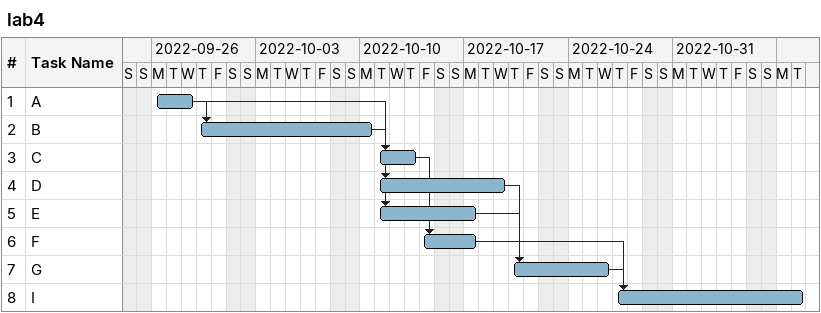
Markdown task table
lab4

| ID | Task | Start | Finish | Predecessors |
|---|---|---|---|---|
| 1 | A | 2022-09-26 | 2022-09-28 |  |
| 2 | B | 2022-09-29 | 2022-10-10 | 1 |
| 3 | C | 2022-10-11 | 2022-10-13 | 2 |
| 4 | D | 2022-10-11 | 2022-10-19 | 2 |
| 5 | E | 2022-10-11 | 2022-10-17 | 1, 2 |
| 6 | F | 2022-10-14 | 2022-10-17 | 3 |
| 7 | G | 2022-10-20 | 2022-10-26 | 4, 5 |
| 8 | I | 2022-10-27 | 2022-11-08 | 6, 7 |
